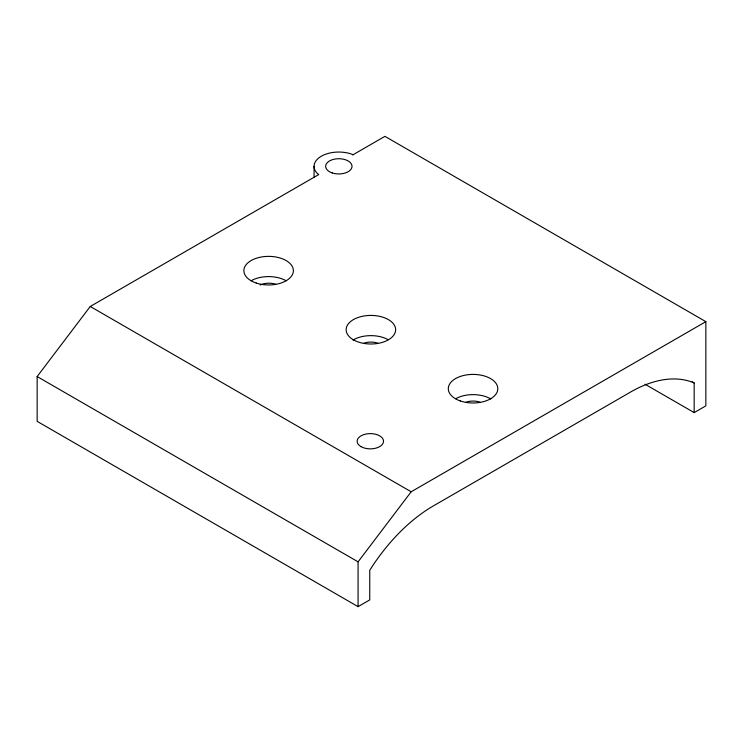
<?xml version="1.0" encoding="UTF-8"?>
<svg xmlns="http://www.w3.org/2000/svg" width="743" height="743" viewBox="0 0 743 743"><rect width="100%" height="100%" fill="white"/><g stroke="black" fill="none" stroke-linecap="round" stroke-linejoin="round"><path stroke-width="1.11" d="M352.814 154.888L384.92 136.35L705.85 321.645L705.85 405.864L694.176 412.606L694.176 382.961A137.362 79.306 -60 0 0 632.33 391.041L431.599 506.93A137.362 79.306 -60 0 0 369.754 570.262L369.754 599.907L358.08 606.65L37.15 421.355L37.15 376.552L90.247 306.478L318.784 174.54L317.382 173.481A24.76 14.293 0 0 1 321.32 156.225A24.76 14.293 0 0 1 351.198 153.959L353.027 154.767M358.08 606.65L358.08 561.838L411.176 491.773L705.85 321.645M692.17 381.8L694.176 382.961M645.035 384.233L694.176 412.606M90.247 306.478L411.176 491.773M37.15 376.552L358.08 561.838M314.066 166.339L314.066 177.568M364.079 343.117A13.615 7.857 0 0 1 377.695 343.117M466.251 402.102A13.615 7.857 0 0 1 479.867 402.102M260.152 285.024A13.615 7.857 0 0 1 275.709 284.235M455.812 398.657A24.76 14.293 0 0 1 490.817 398.954M251.106 280.77A24.76 14.293 0 0 1 286.12 280.77M353.101 339.988A24.76 14.293 0 0 1 388.106 339.653M360.996 446.627A13.207 7.625 0 0 0 383.082 443.209A13.207 7.625 0 0 0 366.912 433.875A13.207 7.625 0 0 0 360.996 446.627M332.223 172.933A13.207 7.625 0 0 0 352.024 166.339A13.207 7.625 0 0 0 332.223 159.736A13.207 7.625 0 0 0 332.223 172.933M460.363 400.969A24.76 14.293 0 0 0 497.81 388.905A24.76 14.293 0 0 0 460.994 376.218A24.76 14.293 0 0 0 460.363 400.969M256.233 283.037A24.76 14.293 0 0 0 293.374 270.666A24.76 14.293 0 0 0 256.233 258.285A24.76 14.293 0 0 0 256.233 283.037M353.677 339.978A24.76 14.293 0 0 0 394.904 333.189A24.76 14.293 0 0 0 364.098 315.97A24.76 14.293 0 0 0 353.677 339.978"/></g></svg>
